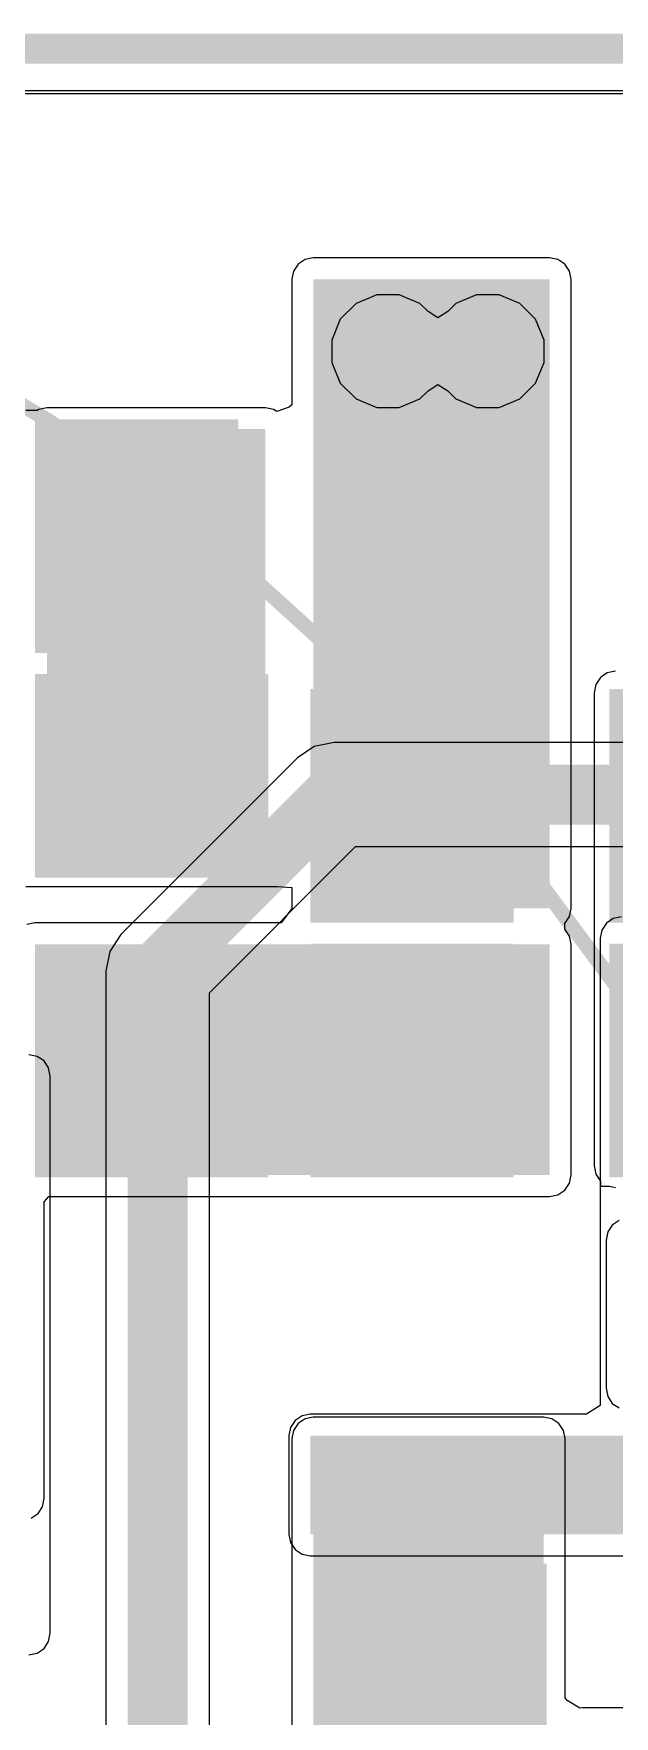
# Model space of a CAD drawing. Header units: millimetres. Extents: x 0 to 214, y 0 to 214.
# Drawn here: x 2.593 to 2.787, y 3.38 to 3.942 of the extents above; entities that cross this region are included whole.
import ezdxf

# ---------------------------------------------------------------- set-up
doc = ezdxf.new("R2010")
doc.units = ezdxf.units.MM
doc.header["$MEASUREMENT"] = 0
for name, color, linetype in [('BottomLayer', 5, 'Continuous'), ('BottomPaste', 16, 'Continuous'), ('BottomSolder', 6, 'Continuous'), ('Mechanical1', 6, 'Continuous'), ('TopLayer', 1, 'Continuous'), ('TopOverlay', 2, 'Continuous'), ('TopSolder', 216, 'Continuous'), ('ViaHoleLayer', 16, 'Continuous')]:
    doc.layers.add(name, color=color, linetype=linetype)

# ---------------------------------------------------------------- blocks, each defined once
blk = doc.blocks.new('FC_PFC1060_850M_B_L_18')
at = {"layer": 'TopOverlay', "const_width": 0.005}
blk.add_lwpolyline([(0.29598, 0, 1), (-1.08198, 0, 1)], format="xyb", close=True, dxfattribs=at)
blk = doc.blocks.new('R___1206_B_156')
at = {"layer": 'BottomLayer'}
for points in [[(-0.08, 0.035), (-0.02, 0.035), (-0.02, -0.035), (-0.08, -0.035)], [(0.02, 0.035), (0.08, 0.035), (0.08, -0.035), (0.02, -0.035)]]:
    blk.add_hatch(color=5, dxfattribs=at).paths.add_polyline_path(points)
at = {"layer": 'BottomPaste'}
for points in [[(-0.08, 0.035), (-0.02, 0.035), (-0.02, -0.035), (-0.08, -0.035)], [(0.02, 0.035), (0.08, 0.035), (0.08, -0.035), (0.02, -0.035)]]:
    blk.add_hatch(color=16, dxfattribs=at).paths.add_polyline_path(points)
at = {"layer": 'BottomSolder'}
for points in [[(-0.084, 0.039), (-0.016, 0.039), (-0.016, -0.039), (-0.084, -0.039)], [(0.016, 0.039), (0.084, 0.039), (0.084, -0.039), (0.016, -0.039)]]:
    blk.add_hatch(color=6, dxfattribs=at).paths.add_polyline_path(points)
blk = doc.blocks.new('R___1206_B_160')
at = {"layer": 'BottomLayer'}
for points in [[(-0.08, 0.035), (-0.02, 0.035), (-0.02, -0.035), (-0.08, -0.035)], [(0.02, 0.035), (0.08, 0.035), (0.08, -0.035), (0.02, -0.035)]]:
    blk.add_hatch(color=5, dxfattribs=at).paths.add_polyline_path(points)
at = {"layer": 'BottomPaste'}
for points in [[(-0.08, 0.035), (-0.02, 0.035), (-0.02, -0.035), (-0.08, -0.035)], [(0.02, 0.035), (0.08, 0.035), (0.08, -0.035), (0.02, -0.035)]]:
    blk.add_hatch(color=16, dxfattribs=at).paths.add_polyline_path(points)
at = {"layer": 'BottomSolder'}
for points in [[(-0.084, 0.039), (-0.016, 0.039), (-0.016, -0.039), (-0.084, -0.039)], [(0.016, 0.039), (0.084, 0.039), (0.084, -0.039), (0.016, -0.039)]]:
    blk.add_hatch(color=6, dxfattribs=at).paths.add_polyline_path(points)
blk = doc.blocks.new('R___1206_B_164')
at = {"layer": 'BottomLayer'}
for points in [[(-0.08, 0.035), (-0.02, 0.035), (-0.02, -0.035), (-0.08, -0.035)], [(0.02, 0.035), (0.08, 0.035), (0.08, -0.035), (0.02, -0.035)]]:
    blk.add_hatch(color=5, dxfattribs=at).paths.add_polyline_path(points)
at = {"layer": 'BottomPaste'}
for points in [[(-0.08, 0.035), (-0.02, 0.035), (-0.02, -0.035), (-0.08, -0.035)], [(0.02, 0.035), (0.08, 0.035), (0.08, -0.035), (0.02, -0.035)]]:
    blk.add_hatch(color=16, dxfattribs=at).paths.add_polyline_path(points)
at = {"layer": 'BottomSolder'}
for points in [[(-0.084, 0.039), (-0.016, 0.039), (-0.016, -0.039), (-0.084, -0.039)], [(0.016, 0.039), (0.084, 0.039), (0.084, -0.039), (0.016, -0.039)]]:
    blk.add_hatch(color=6, dxfattribs=at).paths.add_polyline_path(points)
blk = doc.blocks.new('R___1206_B_166')
at = {"layer": 'BottomLayer'}
for points in [[(-0.08, 0.035), (-0.02, 0.035), (-0.02, -0.035), (-0.08, -0.035)], [(0.02, 0.035), (0.08, 0.035), (0.08, -0.035), (0.02, -0.035)]]:
    blk.add_hatch(color=5, dxfattribs=at).paths.add_polyline_path(points)
at = {"layer": 'BottomPaste'}
for points in [[(-0.08, 0.035), (-0.02, 0.035), (-0.02, -0.035), (-0.08, -0.035)], [(0.02, 0.035), (0.08, 0.035), (0.08, -0.035), (0.02, -0.035)]]:
    blk.add_hatch(color=16, dxfattribs=at).paths.add_polyline_path(points)
at = {"layer": 'BottomSolder'}
for points in [[(-0.084, 0.039), (-0.016, 0.039), (-0.016, -0.039), (-0.084, -0.039)], [(0.016, 0.039), (0.084, 0.039), (0.084, -0.039), (0.016, -0.039)]]:
    blk.add_hatch(color=6, dxfattribs=at).paths.add_polyline_path(points)
blk = doc.blocks.new('C___1206_B_266')
at = {"layer": 'BottomLayer'}
for points in [[(-0.08, 0.035), (-0.02, 0.035), (-0.02, -0.035), (-0.08, -0.035)], [(0.02, 0.035), (0.08, 0.035), (0.08, -0.035), (0.02, -0.035)]]:
    blk.add_hatch(color=5, dxfattribs=at).paths.add_polyline_path(points)
at = {"layer": 'BottomPaste'}
for points in [[(-0.08, 0.035), (-0.02, 0.035), (-0.02, -0.035), (-0.08, -0.035)], [(0.02, 0.035), (0.08, 0.035), (0.08, -0.035), (0.02, -0.035)]]:
    blk.add_hatch(color=16, dxfattribs=at).paths.add_polyline_path(points)
at = {"layer": 'BottomSolder'}
for points in [[(-0.084, 0.039), (-0.016, 0.039), (-0.016, -0.039), (-0.084, -0.039)], [(0.016, 0.039), (0.084, 0.039), (0.084, -0.039), (0.016, -0.039)]]:
    blk.add_hatch(color=6, dxfattribs=at).paths.add_polyline_path(points)

msp = doc.modelspace()

# ---------------------------------------------------------------- hatches: boundary and pattern name
at = {"layer": 'BottomLayer'}
for points in [[(2.686, 3.65), (2.765, 3.65), (2.765, 3.86), (2.686, 3.86)], [(2.597, 3.665), (2.67, 3.665), (2.67, 3.81), (2.597, 3.81)], [(2.593, 3.561), (2.765, 3.561), (2.765, 3.638), (2.593, 3.638)], [(2.686, 3.367), (2.763, 3.367), (2.763, 3.473), (2.686, 3.473)]]:
    msp.add_hatch(color=5, dxfattribs=at).paths.add_polyline_path(points)
h = msp.add_hatch(color=5, dxfattribs=at)
edge = h.paths.add_edge_path()
edge.add_arc((2.711, 3.836), 0.01181, 0, 360)
h = msp.add_hatch(color=5, dxfattribs=at)
edge = h.paths.add_edge_path()
edge.add_arc((2.74433, 3.836), 0.01181, 0, 360)
h = msp.add_hatch(color=5, dxfattribs=at)
edge = h.paths.add_edge_path()
edge.add_arc((2.71167, 3.455), 0.01181, 0, 360)
h = msp.add_hatch(color=5, dxfattribs=at)
edge = h.paths.add_edge_path()
edge.add_arc((2.745, 3.455), 0.01181, 0, 360)
at = {"layer": 'BottomSolder'}
h = msp.add_hatch(color=6, dxfattribs=at)
edge = h.paths.add_edge_path()
edge.add_arc((2.711, 3.836), 0.01581, 0, 360)
h = msp.add_hatch(color=6, dxfattribs=at)
edge = h.paths.add_edge_path()
edge.add_arc((2.74433, 3.836), 0.01581, 0, 360)
h = msp.add_hatch(color=6, dxfattribs=at)
edge = h.paths.add_edge_path()
edge.add_arc((2.71167, 3.455), 0.01581, 0, 360)
h = msp.add_hatch(color=6, dxfattribs=at)
edge = h.paths.add_edge_path()
edge.add_arc((2.745, 3.455), 0.01581, 0, 360)
at = {"layer": 'TopLayer'}
h = msp.add_hatch(color=1, dxfattribs=at)
edge = h.paths.add_edge_path()
edge.add_arc((2.711, 3.836), 0.01181, 0, 360)
h = msp.add_hatch(color=1, dxfattribs=at)
edge = h.paths.add_edge_path()
edge.add_arc((2.74433, 3.836), 0.01181, 0, 360)
msp.add_hatch(color=1, dxfattribs=at).paths.add_polyline_path([(2.685, 3.441), (3.105, 3.441), (3.105, 3.474), (2.685, 3.474)])
h = msp.add_hatch(color=1, dxfattribs=at)
edge = h.paths.add_edge_path()
edge.add_arc((2.71167, 3.455), 0.01181, 0, 360)
h = msp.add_hatch(color=1, dxfattribs=at)
edge = h.paths.add_edge_path()
edge.add_arc((2.745, 3.455), 0.01181, 0, 360)
at = {"layer": 'TopSolder'}
h = msp.add_hatch(color=216, dxfattribs=at)
edge = h.paths.add_edge_path()
edge.add_arc((2.711, 3.836), 0.01581, 0, 360)
h = msp.add_hatch(color=216, dxfattribs=at)
edge = h.paths.add_edge_path()
edge.add_arc((2.74433, 3.836), 0.01581, 0, 360)
h = msp.add_hatch(color=216, dxfattribs=at)
edge = h.paths.add_edge_path()
edge.add_arc((2.71167, 3.455), 0.01581, 0, 360)
h = msp.add_hatch(color=216, dxfattribs=at)
edge = h.paths.add_edge_path()
edge.add_arc((2.745, 3.455), 0.01581, 0, 360)
at = {"layer": 'ViaHoleLayer'}
h = msp.add_hatch(color=16, dxfattribs=at)
edge = h.paths.add_edge_path()
edge.add_arc((2.711, 3.836), 0.00591, 0, 360)
h = msp.add_hatch(color=16, dxfattribs=at)
edge = h.paths.add_edge_path()
edge.add_arc((2.74433, 3.836), 0.00591, 0, 360)
h = msp.add_hatch(color=16, dxfattribs=at)
edge = h.paths.add_edge_path()
edge.add_arc((2.71167, 3.455), 0.00591, 0, 360)
h = msp.add_hatch(color=16, dxfattribs=at)
edge = h.paths.add_edge_path()
edge.add_arc((2.745, 3.455), 0.00591, 0, 360)

# ---------------------------------------------------------------- linework, layer by layer
at = {"layer": 'BottomLayer'}
for p, q in [((1.268, 3.922), (3.28961, 3.922)), ((2.68095, 3.86505), (2.67941, 3.86273)), ((2.68327, 3.86659), (2.68095, 3.86505)), ((2.686, 3.86714), (2.68327, 3.86659)), ((2.765, 3.86714), (2.686, 3.86714)), ((2.76773, 3.86659), (2.765, 3.86714)), ((2.77005, 3.86505), (2.76773, 3.86659)), ((2.77159, 3.86273), (2.77005, 3.86505)), ((2.67941, 3.86273), (2.67886, 3.86)), ((2.67886, 3.86), (2.67886, 3.81805)), ((2.77214, 3.86), (2.77159, 3.86273)), ((2.77214, 3.65), (2.77214, 3.86)), ((2.59376, 3.81625), (2.59, 3.81625)), ((2.59427, 3.81659), (2.59376, 3.81625)), ((2.597, 3.81714), (2.59427, 3.81659)), ((2.67, 3.81714), (2.597, 3.81714)), ((2.67273, 3.81659), (2.67, 3.81714)), ((2.67386, 3.81584), (2.67273, 3.81659)), ((2.67792, 3.81731), (2.67386, 3.81584)), ((2.67886, 3.81805), (2.67792, 3.81731)), ((2.78041, 3.72473), (2.77986, 3.722)), ((2.78195, 3.72705), (2.78041, 3.72473)), ((2.78427, 3.72859), (2.78195, 3.72705)), ((2.787, 3.72914), (2.78427, 3.72859)), ((2.77986, 3.722), (2.77986, 3.695)), ((2.77986, 3.695), (2.77986, 3.606)), ((2.59, 3.65725), (2.67386, 3.65725)), ((2.67386, 3.65725), (2.674, 3.65725)), ((2.674, 3.65725), (2.67886, 3.65692)), ((2.67886, 3.65692), (2.67886, 3.65)), ((2.67886, 3.65), (2.67527, 3.64514)), ((2.77005, 3.64495), (2.77159, 3.64727)), ((2.77159, 3.64727), (2.77214, 3.65)), ((2.593, 3.64514), (2.59027, 3.64459)), ((2.67527, 3.64514), (2.593, 3.64514)), ((2.77005, 3.64305), (2.77005, 3.64495)), ((2.77159, 3.64073), (2.77005, 3.64305)), ((2.77214, 3.638), (2.77159, 3.64073)), ((2.77214, 3.561), (2.77214, 3.638)), ((2.77986, 3.606), (2.77986, 3.564)), ((2.77986, 3.564), (2.78041, 3.56127)), ((2.76773, 3.55441), (2.77005, 3.55595)), ((2.77005, 3.55595), (2.77159, 3.55827)), ((2.77159, 3.55827), (2.77214, 3.561)), ((2.78041, 3.56127), (2.78195, 3.55895)), ((2.78195, 3.55895), (2.782, 3.55892)), ((2.782, 3.55892), (2.782, 3.55725)), ((2.782, 3.55725), (2.78504, 3.55725)), ((2.78504, 3.55725), (2.787, 3.55686)), ((2.59614, 3.552), (2.59767, 3.55386)), ((2.59614, 3.453), (2.59614, 3.552)), ((2.59767, 3.55386), (2.765, 3.55386)), ((2.765, 3.55386), (2.76773, 3.55441)), ((2.78827, 3.54585), (2.78595, 3.5443)), ((2.78441, 3.54198), (2.78386, 3.53925)), ((2.78386, 3.53925), (2.78386, 3.48981)), ((2.78595, 3.5443), (2.78441, 3.54198)), ((2.78386, 3.48981), (2.78441, 3.48708)), ((2.78441, 3.48708), (2.78595, 3.48476)), ((2.78595, 3.48476), (2.78827, 3.48322)), ((2.68095, 3.47805), (2.67941, 3.47573)), ((2.68327, 3.47959), (2.68095, 3.47805)), ((2.686, 3.48014), (2.68327, 3.47959)), ((2.763, 3.48014), (2.686, 3.48014)), ((2.76573, 3.47959), (2.763, 3.48014)), ((2.76805, 3.47805), (2.76573, 3.47959)), ((2.76959, 3.47573), (2.76805, 3.47805)), ((2.67941, 3.47573), (2.67886, 3.473)), ((2.67886, 3.473), (2.67886, 3.367)), ((2.77014, 3.473), (2.76959, 3.47573)), ((2.77014, 3.38651), (2.77014, 3.473)), ((2.59405, 3.44795), (2.59559, 3.45027)), ((2.59559, 3.45027), (2.59614, 3.453)), ((2.59173, 3.44641), (2.59405, 3.44795)), ((2.77086, 3.38561), (2.77014, 3.38651)), ((2.77514, 3.38297), (2.77086, 3.38561)), ((2.776, 3.38314), (2.77514, 3.38297)), ((2.859, 3.38314), (2.776, 3.38314))]:
    msp.add_line(p, q, dxfattribs=at)
at = {"layer": 'Mechanical1', "const_width": 0.01}
msp.add_lwpolyline([(0.015, 3.93701), (6, 3.93701)], dxfattribs=at)
at = {"layer": 'TopLayer'}
for p, q in [((1.269, 3.923), (3.78517, 3.923)), ((2.70726, 3.85481), (2.70034, 3.85195)), ((2.71474, 3.85481), (2.70726, 3.85481)), ((2.72166, 3.85195), (2.71474, 3.85481)), ((2.74059, 3.85481), (2.73368, 3.85195)), ((2.74808, 3.85481), (2.74059, 3.85481)), ((2.75499, 3.85195), (2.74808, 3.85481)), ((2.70034, 3.85195), (2.69505, 3.84666)), ((2.7244, 3.8492), (2.72166, 3.85195)), ((2.72767, 3.84712), (2.7244, 3.8492)), ((2.73093, 3.8492), (2.72767, 3.84712)), ((2.73368, 3.85195), (2.73093, 3.8492)), ((2.76028, 3.84666), (2.75499, 3.85195)), ((2.69505, 3.84666), (2.69219, 3.83974)), ((2.76314, 3.83974), (2.76028, 3.84666)), ((2.69219, 3.83974), (2.69219, 3.83226)), ((2.76314, 3.83226), (2.76314, 3.83974)), ((2.69219, 3.83226), (2.69505, 3.82534)), ((2.76028, 3.82534), (2.76314, 3.83226)), ((2.69505, 3.82534), (2.70034, 3.82005)), ((2.70034, 3.82005), (2.70726, 3.81719)), ((2.71474, 3.81719), (2.72166, 3.82005)), ((2.72166, 3.82005), (2.7244, 3.8228)), ((2.7244, 3.8228), (2.72767, 3.82488)), ((2.72767, 3.82488), (2.73093, 3.8228)), ((2.73093, 3.8228), (2.73368, 3.82005)), ((2.73368, 3.82005), (2.74059, 3.81719)), ((2.74808, 3.81719), (2.75499, 3.82005)), ((2.75499, 3.82005), (2.76028, 3.82534)), ((2.70726, 3.81719), (2.71474, 3.81719)), ((2.74059, 3.81719), (2.74808, 3.81719)), ((2.68637, 3.70401), (2.68074, 3.70026)), ((2.693, 3.70533), (2.68637, 3.70401)), ((2.9687, 3.70533), (2.693, 3.70533)), ((2.68074, 3.70026), (2.62174, 3.64126)), ((2.65133, 3.62182), (2.70018, 3.67067)), ((2.70018, 3.67067), (2.9687, 3.67067)), ((2.78627, 3.64659), (2.78395, 3.64505)), ((2.789, 3.64714), (2.78627, 3.64659)), ((2.62174, 3.64126), (2.61799, 3.63563)), ((2.78241, 3.64273), (2.78186, 3.64)), ((2.78395, 3.64505), (2.78241, 3.64273)), ((2.61799, 3.63563), (2.61667, 3.629)), ((2.78186, 3.64), (2.78186, 3.534)), ((2.61667, 3.629), (2.61667, 2.56931)), ((2.65133, 3.25781), (2.65133, 3.62182)), ((2.59373, 3.60059), (2.591, 3.60114)), ((2.59605, 3.59905), (2.59373, 3.60059)), ((2.59759, 3.59673), (2.59605, 3.59905)), ((2.59814, 3.594), (2.59759, 3.59673)), ((2.59814, 3.408), (2.59814, 3.594)), ((2.78186, 3.534), (2.78186, 3.484)), ((2.78186, 3.484), (2.77733, 3.48114)), ((2.67995, 3.47905), (2.67841, 3.47673)), ((2.68227, 3.48059), (2.67995, 3.47905)), ((2.685, 3.48114), (2.68227, 3.48059)), ((2.77733, 3.48114), (2.685, 3.48114)), ((2.67841, 3.47673), (2.67786, 3.474)), ((2.67786, 3.474), (2.67786, 3.441)), ((2.67786, 3.441), (2.67841, 3.43827)), ((2.67841, 3.43827), (2.67995, 3.43595)), ((2.67995, 3.43595), (2.68227, 3.43441)), ((2.68227, 3.43441), (2.685, 3.43386)), ((2.685, 3.43386), (3.105, 3.43386)), ((2.59605, 3.40295), (2.59759, 3.40527)), ((2.59759, 3.40527), (2.59814, 3.408)), ((2.591, 3.40086), (2.59373, 3.40141)), ((2.59373, 3.40141), (2.59605, 3.40295))]:
    msp.add_line(p, q, dxfattribs=at)
at = {"layer": 'TopLayer', "const_width": 0.02}
for points in [[(2.634, 3.629), (2.693, 3.688)], [(2.693, 3.688), (2.99145, 3.688)], [(2.634, 2.562), (2.634, 3.629)]]:
    msp.add_lwpolyline(points, dxfattribs=at)
at = {"layer": 'TopLayer', "const_width": 0.01}
for points in [[(2.688, 3.688, 1), (2.698, 3.688, 1)], [(2.688, 3.688, 1), (2.698, 3.688, 1)], [(2.629, 3.629, 1), (2.639, 3.629, 1)], [(2.629, 3.629, 1), (2.639, 3.629, 1)]]:
    msp.add_lwpolyline(points, format="xyb", close=True, dxfattribs=at)

# ---------------------------------------------------------------- block references
for name, p, rotation in [('FC_PFC1060_850M_B_L_18', (2.216, 2.84615), 270), ('R___1206_B_164', (2.632, 3.64425), 90), ('C___1206_B_266', (2.769, 3.68425), 180), ('R___1206_B_160', (2.769, 3.59925), 180), ('R___1206_B_156', (2.725, 3.34725), 270)]:
    msp.add_blockref(name, p, dxfattribs=dict(rotation=rotation))
msp.add_blockref('R___1206_B_166', (2.677, 3.77425))

doc.saveas('drawing.dxf')
